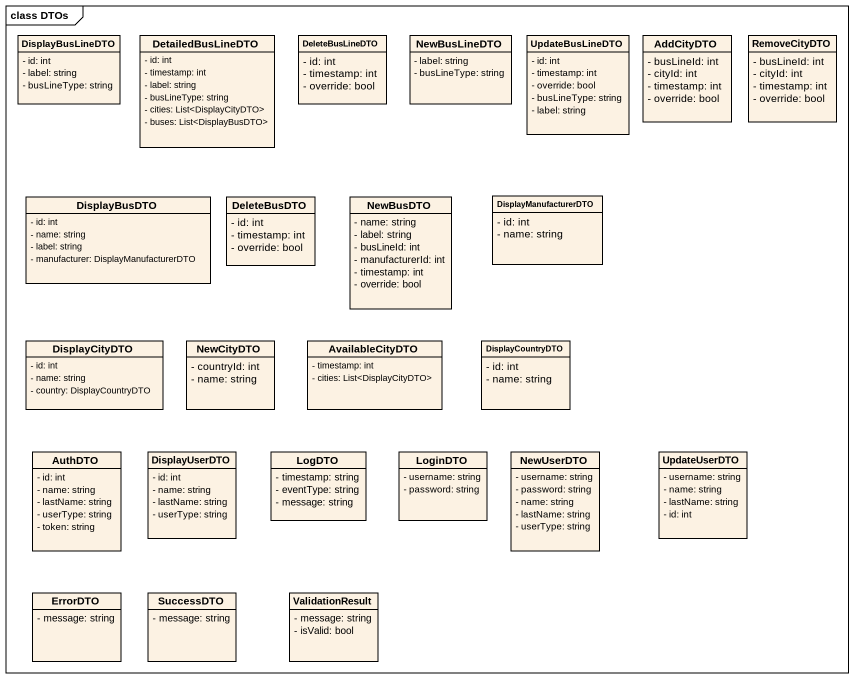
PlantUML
@startuml
mainframe class DTOs
hide circle
hide empty members
skinparam classAttributeIconSize 0
class DisplayBusLineDTO {
  - id: int
  - label: string
  - busLineType: string
}
class DetailedBusLineDTO {
  - id: int
  - timestamp: int
  - label: string
  - busLineType: string
  - cities: List<DisplayCityDTO>
  - buses: List<DisplayBusDTO>
}
class DeleteBusLineDTO {
  - id: int
  - timestamp: int
  - override: bool
}
class NewBusLineDTO {
  - label: string
  - busLineType: string
}
class UpdateBusLineDTO {
  - id: int
  - timestamp: int
  - override: bool
  - busLineType: string
  - label: string
}
class AddCityDTO {
  - busLineId: int
  - cityId: int
  - timestamp: int
  - override: bool
}
class RemoveCityDTO {
  - busLineId: int
  - cityId: int
  - timestamp: int
  - override: bool
}
class DisplayBusDTO {
  - id: int
  - name: string
  - label: string
  - manufacturer: DisplayManufacturerDTO
}
class DeleteBusDTO {
  - id: int
  - timestamp: int
  - override: bool
}
class NewBusDTO {
  - name: string
  - label: string
  - busLineId: int
  - manufacturerId: int
  - timestamp: int
  - override: bool
}
class DisplayManufacturerDTO {
  - id: int
  - name: string
}
class DisplayCityDTO {
  - id: int
  - name: string
  - country: DisplayCountryDTO
}
class NewCityDTO {
  - countryId: int
  - name: string
}
class AvailableCityDTO {
  - timestamp: int
  - cities: List<DisplayCityDTO>
}
class DisplayCountryDTO {
  - id: int
  - name: string
}
class AuthDTO {
  - id: int
  - name: string
  - lastName: string
  - userType: string
  - token: string
}
class DisplayUserDTO {
  - id: int
  - name: string
  - lastName: string
  - userType: string
}
class LogDTO {
  - timestamp: string
  - eventType: string
  - message: string
}
class LoginDTO {
  - username: string
  - password: string
}
class NewUserDTO {
  - username: string
  - password: string
  - name: string
  - lastName: string
  - userType: string
}
class UpdateUserDTO {
  - username: string
  - name: string
  - lastName: string
  - id: int
}
class ErrorDTO {
  - message: string
}
class SuccessDTO {
  - message: string
}
class ValidationResult {
  - message: string
  - isValid: bool
}
@enduml
